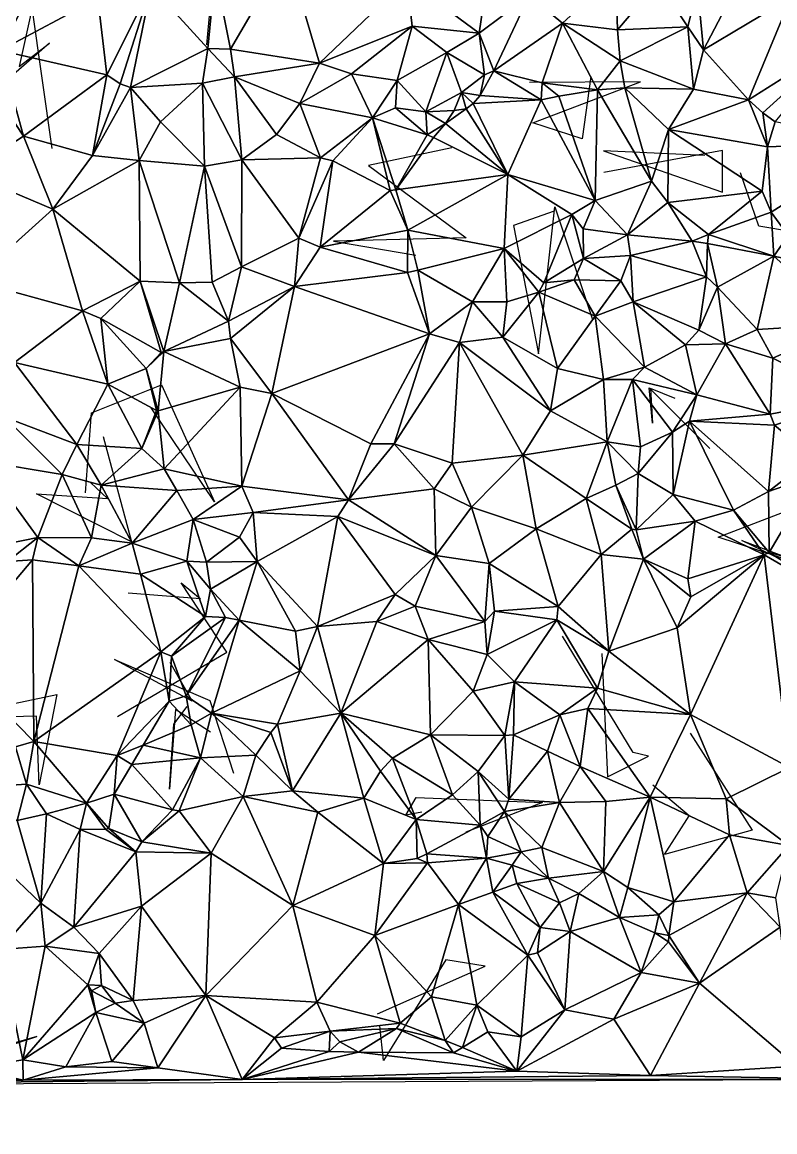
# Model space of a CAD drawing. Header units: metres. Extents: x -15.7 to 15.9, y -15.7 to 15.8.
# Drawn here: x -0.81 to 9.26, y -15.6 to -0.74 of the extents above; entities that cross this region are included whole.
import ezdxf

# ---------------------------------------------------------------- set-up
doc = ezdxf.new("R2010")
doc.units = ezdxf.units.M
doc.layers.add('CRACKS', color=1, linetype='Continuous')
doc.layers.add('STREET_MESH', color=7, linetype='Continuous')

msp = doc.modelspace()

# ---------------------------------------------------------------- linework, layer by layer
at = {"layer": 'CRACKS'}
for points in [[(1.659, -1.048, 0.1), (1.701, -0.559, 0.1), (1.097, -0.088, 0.1), (1.332, 0.825, 0.1), (1.438, 0.016, 0.1)], [(-0.411, -2.435, 0.1), (-0.677, -0.551, 0.1), (-0.854, -1.337, 0.1), (-0.446, -1.026, 0.1), (-1.542, -1.974, 0.1)], [(6.794, -1.471, 0.1), (6.68, -2.304, 0.1), (6.021, -2.09, 0.1), (7.462, -1.542, 0.1), (5.975, -1.553, 0.1)], [(4.935, -2.425, 0.1), (3.821, -2.66, 0.1), (5.129, -3.632, 0.1), (3.354, -3.674, 0.1), (4.454, -3.861, 0.1)], [(8.322, -2.527, 0.1), (6.965, -2.467, 0.1), (8.555, -3.021, 0.1), (8.556, -2.461, 0.1), (6.971, -2.757, 0.1)], [(9.988, -3.235, 0.1), (9.994, -2.979, 0.1), (9.493, -3.55, 0.1), (9.042, -3.475, 0.1), (8.799, -2.762, 0.1)], [(6.305, -3.272, 0.1), (5.762, -3.464, 0.1), (6.097, -5.184, 0.1), (6.313, -3.215, 0.1), (6.812, -4.711, 0.1)], [(0.036, -7.045, 0.1), (0.117, -5.973, 0.1), (1.051, -5.599, 0.1), (1.759, -7.165, 0.1), (0.913, -5.907, 0.1)], [(7.926, -5.782, 0.1), (7.593, -5.648, 0.1), (7.62, -6.112, 0.1), (7.575, -5.638, 0.1), (8.388, -6.449, 0.1)], [(0.274, -6.287, 0.1), (0.65, -7.699, 0.1), (-0.618, -7.055, 0.1), (0.328, -7.118, 0.1), (0.104, -6.904, 0.1)], [(10.095, -8.299, 0.1), (8.815, -7.679, 0.1), (10.079, -8.152, 0.1), (8.498, -7.635, 0.1), (9.569, -7.226, 0.1)], [(0.464, -10.036, 0.1), (1.924, -9.175, 0.1), (1.315, -8.246, 0.1), (1.576, -8.464, 0.1), (0.606, -8.387, 0.1)], [(6.944, -9.195, 0.1), (7.02, -10.845, 0.1), (7.569, -10.567, 0.1), (7.361, -10.519, 0.1), (6.418, -8.96, 0.1)], [(1.165, -9.308, 0.1), (1.462, -9.832, 0.1), (0.424, -9.274, 0.1), (1.7, -9.822, 0.1), (2.016, -10.794, 0.1)], [(-1.854, -10.06, 0.1), (-0.35, -9.74, 0.1), (-0.585, -10.953, 0.1), (-0.621, -10.03, 0.1), (-1.66, -10.058, 0.1)], [(1.708, -10.248, 0.1), (1.24, -9.942, 0.1), (1.161, -11.009, 0.1), (1.219, -10.141, 0.1), (1.394, -9.902, 0.1)], [(8.124, -10.259, 0.1), (8.954, -11.556, 0.1), (7.779, -11.883, 0.1), (8.112, -11.364, 0.1), (7.623, -10.955, 0.1)], [(4.535, -11.315, 0.1), (4.323, -11.357, 0.1), (4.457, -11.119, 0.1), (6.147, -11.189, 0.1), (5.125, -11.585, 0.1)], [(3.943, -14.018, 0.1), (5.38, -13.377, 0.1), (4.855, -13.293, 0.1), (4.02, -14.643, 0.1), (3.974, -14.175, 0.1)], [(-2.43, -15.308, 0.1), (-2.202, -14.837, 0.1), (-0.615, -14.318, 0.1), (-2.31, -14.812, 0.1), (-1.646, -15.595, 0.1)]]:
    msp.add_polyline3d(points, dxfattribs=at)
at = {"layer": 'STREET_MESH'}
for points in [[(5.3, -0.892), (5.531, 0.667), (4.336, -0.171)], [(5.3, -0.892), (5.969, -0.388), (5.531, 0.667)], [(1.975, -1.104), (2.728, 0.189), (1.772, -0.08)], [(1.975, -1.104), (3.164, -1.294), (2.728, 0.189)], [(2.728, 0.189), (3.164, -1.294), (4.336, -0.171)], [(8.304, -1.112), (8.89, 0.016), (8.224, -0.277)], [(8.89, 0.016), (8.304, -1.112), (9.469, -0.413)], [(0.912, -0.26), (1.672, -1.098), (1.772, -0.08)], [(1.672, -1.098), (1.975, -1.104), (1.772, -0.08)], [(7.13, -0.095), (5.969, -0.388), (6.417, -0.759)], [(7.154, -0.845), (7.13, -0.095), (6.417, -0.759)], [(7.154, -0.845), (7.695, -0.203), (7.13, -0.095)], [(-1.221, -0.729), (-1.104, -1.122), (-0.616, -0.182)], [(-0.616, -0.182), (-1.104, -1.122), (0.201, -0.422)], [(0.322, -1.45), (0.912, -0.26), (0.201, -0.422)], [(0.912, -0.26), (0.322, -1.45), (0.5, -1.568)], [(0.912, -0.26), (0.5, -1.568), (0.638, -1.617)], [(1.672, -1.098), (0.912, -0.26), (0.638, -1.617)], [(3.164, -1.294), (4.405, -0.798), (4.336, -0.171)], [(4.405, -0.798), (5.3, -0.892), (4.336, -0.171)], [(7.154, -0.845), (8.093, -0.806), (7.695, -0.203)], [(7.695, -0.203), (8.093, -0.806), (8.224, -0.277)], [(8.093, -0.806), (8.304, -1.112), (8.224, -0.277)], [(-1.104, -1.122), (0.322, -1.45), (0.201, -0.422)], [(5.3, -0.892), (5.497, -1.394), (5.969, -0.388)], [(5.969, -0.388), (5.497, -1.394), (6.417, -0.759)], [(9.469, -0.413), (8.304, -1.112), (8.906, -1.783)], [(10.176, -0.981), (9.469, -0.413), (8.906, -1.783)], [(3.595, -1.434), (4.405, -0.798), (3.164, -1.294)], [(4.205, -1.524), (4.405, -0.798), (3.595, -1.434)], [(4.405, -0.798), (4.205, -1.524), (4.87, -1.149)], [(4.405, -0.798), (4.87, -1.149), (5.3, -0.892)], [(5.497, -1.394), (6.146, -1.555), (6.417, -0.759)], [(6.146, -1.555), (6.885, -1.65), (6.417, -0.759)], [(6.885, -1.65), (7.19, -1.259), (6.417, -0.759)], [(7.19, -1.259), (7.154, -0.845), (6.417, -0.759)], [(7.154, -0.845), (7.19, -1.259), (8.093, -0.806)], [(7.19, -1.259), (8.167, -1.639), (8.093, -0.806)], [(8.167, -1.639), (8.304, -1.112), (8.093, -0.806)], [(5.3, -0.892), (4.87, -1.149), (5.374, -1.449)], [(5.497, -1.394), (5.3, -0.892), (5.374, -1.449)], [(9.097, -1.957), (10.176, -0.981), (8.906, -1.783)], [(10.176, -0.981), (9.097, -1.957), (9.262, -2.078)], [(-0.793, -2.268), (-1.104, -1.122), (-1.348, -1.436)], [(0.322, -1.45), (-1.104, -1.122), (-0.793, -2.268)], [(1.6, -1.558), (1.672, -1.098), (0.638, -1.617)], [(2.028, -1.475), (1.672, -1.098), (1.6, -1.558)], [(1.672, -1.098), (2.028, -1.475), (1.975, -1.104)], [(1.975, -1.104), (2.028, -1.475), (3.164, -1.294)], [(4.205, -1.524), (4.589, -1.945), (4.87, -1.149)], [(4.87, -1.149), (4.589, -1.945), (5.065, -1.683)], [(4.87, -1.149), (5.065, -1.683), (5.374, -1.449)], [(8.304, -1.112), (8.167, -1.639), (8.906, -1.783)], [(2.028, -1.475), (2.902, -1.834), (3.164, -1.294)], [(2.902, -1.834), (3.595, -1.434), (3.164, -1.294)], [(7.19, -1.259), (6.885, -1.65), (7.251, -1.624)], [(8.167, -1.639), (7.19, -1.259), (7.251, -1.624)], [(-1.552, -2.758), (-0.793, -2.268), (-1.348, -1.436)], [(0.128, -2.528), (0.322, -1.45), (-0.793, -2.268)], [(0.322, -1.45), (0.128, -2.528), (0.5, -1.568)], [(2.127, -2.585), (2.028, -1.475), (1.6, -1.558)], [(2.902, -1.834), (2.028, -1.475), (2.592, -2.249)], [(2.028, -1.475), (2.127, -2.585), (2.592, -2.249)], [(3.595, -1.434), (2.902, -1.834), (3.873, -2.024)], [(4.205, -1.524), (3.595, -1.434), (3.873, -2.024)], [(5.065, -1.683), (5.315, -1.725), (5.374, -1.449)], [(5.315, -1.725), (5.497, -1.394), (5.374, -1.449)], [(5.497, -1.394), (5.315, -1.725), (6.132, -1.785)], [(6.146, -1.555), (5.497, -1.394), (6.132, -1.785)], [(0.5, -1.568), (0.128, -2.528), (0.638, -1.617)], [(0.128, -2.528), (0.752, -2.593), (0.638, -1.617)], [(1.04, -2.077), (1.6, -1.558), (0.638, -1.617)], [(0.752, -2.593), (1.04, -2.077), (0.638, -1.617)], [(1.04, -2.077), (1.628, -2.672), (1.6, -1.558)], [(1.628, -2.672), (2.127, -2.585), (1.6, -1.558)], [(4.183, -1.889), (4.205, -1.524), (3.873, -2.024)], [(4.589, -1.945), (4.205, -1.524), (4.183, -1.889)], [(6.146, -1.555), (6.132, -1.785), (6.368, -1.735)], [(6.885, -1.65), (6.146, -1.555), (6.368, -1.735)], [(6.885, -1.65), (7.609, -2.872), (7.251, -1.624)], [(7.251, -1.624), (7.609, -2.872), (7.835, -2.179)], [(8.167, -1.639), (7.251, -1.624), (7.835, -2.179)], [(4.589, -1.945), (4.969, -1.925), (5.065, -1.683)], [(4.969, -1.925), (5.127, -1.905), (5.065, -1.683)], [(5.127, -1.905), (5.22, -1.834), (5.065, -1.683)], [(5.22, -1.834), (5.315, -1.725), (5.065, -1.683)], [(5.315, -1.725), (5.22, -1.834), (6.132, -1.785)], [(6.132, -1.785), (6.853, -3.13), (6.368, -1.735)], [(6.853, -3.13), (6.885, -1.65), (6.368, -1.735)], [(7.609, -2.872), (6.885, -1.65), (6.853, -3.13)], [(8.906, -1.783), (8.167, -1.639), (7.835, -2.179)], [(3.178, -2.559), (2.902, -1.834), (2.592, -2.249)], [(2.902, -1.834), (3.178, -2.559), (3.873, -2.024)], [(4.605, -2.252), (4.183, -1.889), (3.873, -2.024)], [(4.589, -1.945), (4.183, -1.889), (4.605, -2.252)], [(4.589, -1.945), (4.85, -2.101), (4.969, -1.925)], [(4.969, -1.925), (4.85, -2.101), (5.127, -1.905)], [(5.127, -1.905), (4.85, -2.101), (5.684, -2.781)], [(5.22, -1.834), (5.127, -1.905), (5.684, -2.781)], [(6.132, -1.785), (5.22, -1.834), (5.684, -2.781)], [(6.853, -3.13), (6.132, -1.785), (5.684, -2.781)], [(9.159, -2.412), (8.906, -1.783), (7.835, -2.179)], [(9.159, -2.412), (9.097, -1.957), (8.906, -1.783)], [(1.628, -2.672), (1.04, -2.077), (0.752, -2.593)], [(3.178, -2.559), (3.343, -2.6), (3.873, -2.024)], [(3.343, -2.6), (4.113, -2.998), (3.873, -2.024)], [(4.113, -2.998), (4.188, -2.989), (3.873, -2.024)], [(4.188, -2.989), (4.605, -2.252), (3.873, -2.024)], [(4.85, -2.101), (4.589, -1.945), (4.605, -2.252)], [(9.097, -1.957), (9.159, -2.412), (9.262, -2.078)], [(9.159, -2.412), (10.669, -2.353), (9.262, -2.078)], [(4.85, -2.101), (4.605, -2.252), (4.691, -2.288)], [(4.85, -2.101), (4.691, -2.288), (5.684, -2.781)], [(7.609, -2.872), (7.827, -3.156), (7.835, -2.179)], [(7.827, -3.156), (9.086, -3.005), (7.835, -2.179)], [(9.086, -3.005), (9.159, -2.412), (7.835, -2.179)], [(-0.793, -2.268), (-1.552, -2.758), (-0.4, -3.246)], [(0.128, -2.528), (-0.793, -2.268), (-0.4, -3.246)], [(2.127, -2.585), (3.178, -2.559), (2.592, -2.249)], [(4.605, -2.252), (4.188, -2.989), (4.691, -2.288)], [(4.691, -2.288), (4.188, -2.989), (5.684, -2.781)], [(9.159, -2.412), (9.21, -3.286), (10.669, -2.353)], [(9.21, -3.286), (9.436, -3.598), (10.669, -2.353)], [(9.086, -3.005), (9.21, -3.286), (9.159, -2.412)], [(0.752, -2.593), (0.128, -2.528), (-0.4, -3.246)], [(0.766, -4.212), (0.752, -2.593), (-0.4, -3.246)], [(1.293, -4.233), (0.752, -2.593), (0.766, -4.212)], [(1.293, -4.233), (1.628, -2.672), (0.752, -2.593)], [(1.73, -4.223), (1.628, -2.672), (1.293, -4.233)], [(2.122, -4.017), (2.127, -2.585), (1.628, -2.672)], [(1.73, -4.223), (2.122, -4.017), (1.628, -2.672)], [(2.127, -2.585), (2.122, -4.017), (2.888, -3.634)], [(3.178, -2.559), (2.127, -2.585), (2.888, -3.634)], [(3.343, -2.6), (3.178, -2.559), (2.888, -3.634)], [(3.174, -3.754), (3.343, -2.6), (2.888, -3.634)], [(3.343, -2.6), (3.174, -3.754), (4.113, -2.998)], [(-1.552, -2.758), (-1.468, -4.204), (-0.4, -3.246)], [(4.188, -2.989), (4.347, -3.527), (5.684, -2.781)], [(4.347, -3.527), (5.638, -3.775), (5.684, -2.781)], [(5.638, -3.775), (6.541, -3.318), (5.684, -2.781)], [(6.541, -3.318), (6.853, -3.13), (5.684, -2.781)], [(7.286, -3.592), (7.609, -2.872), (6.853, -3.13)], [(7.286, -3.592), (7.827, -3.156), (7.609, -2.872)], [(4.113, -2.998), (3.174, -3.754), (4.347, -3.527)], [(4.188, -2.989), (4.113, -2.998), (4.347, -3.527)], [(8.37, -3.586), (9.086, -3.005), (7.827, -3.156)], [(9.21, -3.286), (9.086, -3.005), (8.37, -3.586)], [(-1.468, -4.204), (-0.006, -4.605), (-0.4, -3.246)], [(-0.006, -4.605), (0.766, -4.212), (-0.4, -3.246)], [(6.541, -3.318), (6.695, -3.508), (6.853, -3.13)], [(6.695, -3.508), (7.286, -3.592), (6.853, -3.13)], [(7.827, -3.156), (7.286, -3.592), (8.15, -3.673)], [(8.37, -3.586), (7.827, -3.156), (8.15, -3.673)], [(6.165, -4.233), (6.541, -3.318), (5.638, -3.775)], [(6.165, -4.233), (6.698, -3.905), (6.541, -3.318)], [(6.698, -3.905), (6.695, -3.508), (6.541, -3.318)], [(9.242, -3.874), (9.21, -3.286), (8.37, -3.586)], [(9.436, -3.598), (9.21, -3.286), (9.242, -3.874)], [(3.174, -3.754), (4.345, -4.093), (4.347, -3.527)], [(4.345, -4.093), (4.483, -4.061), (4.347, -3.527)], [(4.483, -4.061), (5.638, -3.775), (4.347, -3.527)], [(7.286, -3.592), (6.695, -3.508), (6.698, -3.905)], [(2.888, -3.634), (2.122, -4.017), (2.833, -4.282)], [(3.174, -3.754), (2.888, -3.634), (2.833, -4.282)], [(7.286, -3.592), (6.698, -3.905), (7.325, -3.867)], [(7.286, -3.592), (7.325, -3.867), (8.15, -3.673)], [(7.325, -3.867), (8.344, -4.154), (8.15, -3.673)], [(8.356, -3.708), (8.37, -3.586), (8.15, -3.673)], [(8.344, -4.154), (8.356, -3.708), (8.15, -3.673)], [(8.344, -4.154), (8.488, -4.291), (8.356, -3.708)], [(9.242, -3.874), (8.37, -3.586), (8.356, -3.708)], [(8.488, -4.291), (9.242, -3.874), (8.356, -3.708)], [(9.436, -3.598), (9.242, -3.874), (10.24, -4.091)], [(4.345, -4.093), (3.174, -3.754), (2.833, -4.282)], [(4.483, -4.061), (5.212, -4.486), (5.638, -3.775)], [(5.212, -4.486), (5.674, -4.488), (5.638, -3.775)], [(6.101, -4.358), (6.165, -4.233), (5.638, -3.775)], [(5.674, -4.488), (6.101, -4.358), (5.638, -3.775)], [(6.698, -3.905), (6.165, -4.233), (6.574, -4.193)], [(7.199, -4.204), (6.698, -3.905), (6.574, -4.193)], [(6.698, -3.905), (7.199, -4.204), (7.325, -3.867)], [(7.199, -4.204), (7.362, -4.487), (7.325, -3.867)], [(7.362, -4.487), (8.344, -4.154), (7.325, -3.867)], [(9.242, -3.874), (8.488, -4.291), (9.021, -4.855)], [(10.255, -4.783), (9.242, -3.874), (9.021, -4.855)], [(10.24, -4.091), (9.242, -3.874), (10.255, -4.783)], [(1.947, -4.747), (2.122, -4.017), (1.73, -4.223)], [(2.122, -4.017), (1.947, -4.747), (2.833, -4.282)], [(4.345, -4.093), (2.833, -4.282), (4.636, -4.913)], [(4.483, -4.061), (4.345, -4.093), (4.636, -4.913)], [(5.212, -4.486), (4.483, -4.061), (4.636, -4.913)], [(7.362, -4.487), (8.242, -4.867), (8.344, -4.154)], [(8.242, -4.867), (8.488, -4.291), (8.344, -4.154)], [(-0.913, -5.3), (-0.006, -4.605), (-1.468, -4.204)], [(-0.006, -4.605), (0.24, -4.71), (0.766, -4.212)], [(0.24, -4.71), (1.047, -5.164), (0.766, -4.212)], [(1.047, -5.164), (1.084, -5.15), (0.766, -4.212)], [(1.084, -5.15), (1.293, -4.233), (0.766, -4.212)], [(1.947, -4.747), (1.293, -4.233), (1.084, -5.15)], [(1.947, -4.747), (1.73, -4.223), (1.293, -4.233)], [(1.947, -4.747), (1.974, -4.977), (2.833, -4.282)], [(2.833, -4.282), (1.974, -4.977), (2.53, -5.714)], [(2.833, -4.282), (2.53, -5.714), (4.636, -4.913)], [(6.165, -4.233), (6.101, -4.358), (6.574, -4.193)], [(6.101, -4.358), (6.853, -4.679), (6.574, -4.193)], [(6.853, -4.679), (7.199, -4.204), (6.574, -4.193)], [(7.362, -4.487), (7.199, -4.204), (6.853, -4.679)], [(8.488, -4.291), (8.242, -4.867), (8.599, -5.048)], [(9.021, -4.855), (8.488, -4.291), (8.599, -5.048)], [(5.619, -4.961), (6.101, -4.358), (5.674, -4.488)], [(6.101, -4.358), (5.619, -4.961), (6.348, -5.377)], [(6.853, -4.679), (6.101, -4.358), (6.348, -5.377)], [(5.039, -5.031), (5.212, -4.486), (4.636, -4.913)], [(5.619, -4.961), (5.212, -4.486), (5.039, -5.031)], [(5.619, -4.961), (5.674, -4.488), (5.212, -4.486)], [(7.514, -5.361), (7.362, -4.487), (6.853, -4.679)], [(7.362, -4.487), (7.514, -5.361), (8.063, -5.06)], [(8.242, -4.867), (7.362, -4.487), (8.063, -5.06)], [(-0.006, -4.605), (-0.913, -5.3), (0.335, -5.59)], [(0.24, -4.71), (-0.006, -4.605), (0.335, -5.59)], [(0.845, -5.379), (0.24, -4.71), (0.335, -5.59)], [(1.047, -5.164), (0.24, -4.71), (0.845, -5.379)], [(1.974, -4.977), (1.947, -4.747), (1.084, -5.15)], [(6.966, -5.528), (6.853, -4.679), (6.348, -5.377)], [(7.514, -5.361), (6.853, -4.679), (6.966, -5.528)], [(8.242, -4.867), (8.063, -5.06), (8.599, -5.048)], [(9.23, -5.242), (9.021, -4.855), (8.599, -5.048)], [(9.23, -5.242), (10.255, -4.783), (9.021, -4.855)], [(10.255, -4.783), (9.23, -5.242), (10.311, -5.777)], [(2.104, -5.631), (1.974, -4.977), (1.084, -5.15)], [(1.974, -4.977), (2.104, -5.631), (2.53, -5.714)], [(2.53, -5.714), (3.854, -6.389), (4.636, -4.913)], [(3.854, -6.389), (4.163, -6.389), (4.636, -4.913)], [(4.163, -6.389), (5.039, -5.031), (4.636, -4.913)], [(4.163, -6.389), (4.942, -6.647), (5.039, -5.031)], [(5.039, -5.031), (4.942, -6.647), (5.887, -6.54)], [(6.256, -5.946), (5.619, -4.961), (5.039, -5.031)], [(6.256, -5.946), (5.039, -5.031), (5.887, -6.54)], [(5.619, -4.961), (6.256, -5.946), (6.348, -5.377)], [(8.063, -5.06), (8.214, -5.732), (8.599, -5.048)], [(8.214, -5.732), (9.196, -5.99), (8.599, -5.048)], [(9.196, -5.99), (9.23, -5.242), (8.599, -5.048)], [(0.845, -5.379), (1.008, -5.945), (1.084, -5.15)], [(1.047, -5.164), (0.845, -5.379), (1.084, -5.15)], [(1.008, -5.945), (2.104, -5.631), (1.084, -5.15)], [(8.063, -5.06), (7.514, -5.361), (8.214, -5.732)], [(-1.044, -6.029), (-0.079, -6.398), (-0.913, -5.3)], [(-0.913, -5.3), (-0.079, -6.398), (0.335, -5.59)], [(9.23, -5.242), (9.196, -5.99), (10.311, -5.777)], [(0.985, -5.94), (0.845, -5.379), (0.335, -5.59)], [(0.845, -5.379), (0.985, -5.94), (1.008, -5.945)], [(6.256, -5.946), (6.966, -5.528), (6.348, -5.377)], [(7.354, -5.525), (7.514, -5.361), (6.966, -5.528)], [(7.514, -5.361), (7.354, -5.525), (8.214, -5.732)], [(-0.079, -6.398), (0.79, -6.449), (0.335, -5.59)], [(0.79, -6.449), (0.985, -5.94), (0.335, -5.59)], [(1.087, -6.721), (2.104, -5.631), (1.008, -5.945)], [(1.087, -6.721), (2.127, -6.955), (2.104, -5.631)], [(2.104, -5.631), (2.127, -6.955), (2.53, -5.714)], [(6.966, -5.528), (6.256, -5.946), (7.015, -6.361)], [(7.354, -5.525), (6.966, -5.528), (7.015, -6.361)], [(7.46, -6.428), (7.354, -5.525), (7.015, -6.361)], [(7.354, -5.525), (7.888, -6.231), (8.214, -5.732)], [(7.354, -5.525), (7.46, -6.428), (7.888, -6.231)], [(2.53, -5.714), (2.127, -6.955), (3.555, -7.136)], [(3.854, -6.389), (2.53, -5.714), (3.555, -7.136)], [(8.214, -5.732), (7.888, -6.231), (8.117, -6.085)], [(8.214, -5.732), (8.117, -6.085), (9.196, -5.99)], [(9.196, -5.99), (9.251, -6.138), (10.311, -5.777)], [(9.251, -6.138), (9.764, -6.564), (10.311, -5.777)], [(0.985, -5.94), (0.79, -6.449), (1.008, -5.945)], [(-0.275, -6.798), (-1.044, -6.029), (-1.347, -6.62)], [(-0.275, -6.798), (-0.079, -6.398), (-1.044, -6.029)], [(0.79, -6.449), (1.087, -6.721), (1.008, -5.945)], [(6.256, -5.946), (5.887, -6.54), (7.015, -6.361)], [(8.117, -6.085), (7.888, -6.231), (7.899, -7.064)], [(8.702, -7.277), (8.117, -6.085), (7.899, -7.064)], [(8.117, -6.085), (9.251, -6.138), (9.196, -5.99)], [(8.117, -6.085), (8.702, -7.277), (9.171, -7.026)], [(9.251, -6.138), (8.117, -6.085), (9.171, -7.026)], [(7.888, -6.231), (7.427, -6.783), (7.899, -7.064)], [(7.888, -6.231), (7.46, -6.428), (7.427, -6.783)], [(9.764, -6.564), (9.251, -6.138), (9.171, -7.026)], [(5.887, -6.54), (6.732, -7.118), (7.015, -6.361)], [(6.732, -7.118), (7.128, -6.939), (7.015, -6.361)], [(7.128, -6.939), (7.427, -6.783), (7.015, -6.361)], [(7.427, -6.783), (7.46, -6.428), (7.015, -6.361)], [(-0.079, -6.398), (-0.275, -6.798), (0.244, -6.94)], [(0.79, -6.449), (-0.079, -6.398), (0.244, -6.94)], [(1.087, -6.721), (0.79, -6.449), (0.244, -6.94)], [(4.163, -6.389), (3.854, -6.389), (3.555, -7.136)], [(4.699, -6.991), (4.163, -6.389), (3.555, -7.136)], [(4.163, -6.389), (4.699, -6.991), (4.942, -6.647)], [(-1.438, -7.81), (-0.604, -7.643), (-1.347, -6.62)], [(-0.604, -7.643), (-0.275, -6.798), (-1.347, -6.62)], [(4.942, -6.647), (4.699, -6.991), (5.2, -7.236)], [(4.942, -6.647), (5.2, -7.236), (5.887, -6.54)], [(5.2, -7.236), (6.066, -7.527), (5.887, -6.54)], [(5.887, -6.54), (6.066, -7.527), (6.732, -7.118)], [(9.788, -6.81), (9.764, -6.564), (9.171, -7.026)], [(-0.604, -7.643), (0.114, -7.646), (-0.275, -6.798)], [(-0.275, -6.798), (0.114, -7.646), (0.244, -6.94)], [(1.259, -7.013), (1.087, -6.721), (0.244, -6.94)], [(2.127, -6.955), (1.087, -6.721), (1.259, -7.013)], [(7.128, -6.939), (7.401, -7.537), (7.427, -6.783)], [(7.427, -6.783), (7.401, -7.537), (7.899, -7.064)], [(9.18, -7.841), (9.788, -6.81), (9.171, -7.026)], [(9.788, -6.81), (9.18, -7.841), (10.986, -8.327)], [(0.114, -7.646), (0.658, -7.716), (0.244, -6.94)], [(0.658, -7.716), (1.259, -7.013), (0.244, -6.94)], [(1.475, -7.402), (2.127, -6.955), (1.259, -7.013)], [(1.475, -7.402), (2.278, -7.305), (2.127, -6.955)], [(2.127, -6.955), (2.278, -7.305), (3.555, -7.136)], [(7.344, -7.528), (7.128, -6.939), (6.732, -7.118)], [(7.401, -7.537), (7.128, -6.939), (7.344, -7.528)], [(0.658, -7.716), (1.475, -7.402), (1.259, -7.013)], [(4.699, -6.991), (3.555, -7.136), (4.722, -7.88)], [(5.2, -7.236), (4.699, -6.991), (4.722, -7.88)], [(6.066, -7.527), (6.936, -7.867), (6.732, -7.118)], [(6.936, -7.867), (7.344, -7.528), (6.732, -7.118)], [(7.401, -7.537), (8.193, -7.422), (7.899, -7.064)], [(8.193, -7.422), (8.702, -7.277), (7.899, -7.064)], [(8.702, -7.277), (9.18, -7.841), (9.171, -7.026)], [(2.278, -7.305), (3.413, -7.362), (3.555, -7.136)], [(3.555, -7.136), (3.413, -7.362), (4.722, -7.88)], [(5.435, -7.991), (5.2, -7.236), (4.722, -7.88)], [(5.435, -7.991), (6.066, -7.527), (5.2, -7.236)], [(1.475, -7.402), (0.658, -7.716), (1.39, -7.957)], [(1.653, -7.972), (1.475, -7.402), (1.39, -7.957)], [(1.475, -7.402), (2.095, -7.638), (2.278, -7.305)], [(1.475, -7.402), (1.653, -7.972), (2.095, -7.638)], [(2.278, -7.305), (2.095, -7.638), (2.33, -7.961)], [(3.413, -7.362), (2.278, -7.305), (2.33, -7.961)], [(3.137, -8.832), (3.413, -7.362), (2.33, -7.961)], [(3.413, -7.362), (3.137, -8.832), (4.179, -8.402)], [(3.413, -7.362), (4.179, -8.402), (4.722, -7.88)], [(8.193, -7.422), (7.401, -7.537), (7.5, -7.932)], [(8.095, -8.193), (8.193, -7.422), (7.5, -7.932)], [(8.193, -7.422), (8.095, -8.193), (9.116, -7.872)], [(8.702, -7.277), (8.193, -7.422), (9.116, -7.872)], [(9.18, -7.841), (8.702, -7.277), (9.116, -7.872)], [(6.066, -7.527), (5.435, -7.991), (6.358, -8.566)], [(6.936, -7.867), (6.066, -7.527), (6.358, -8.566)], [(7.344, -7.528), (6.936, -7.867), (7.5, -7.932)], [(7.401, -7.537), (7.344, -7.528), (7.5, -7.932)], [(-1.009, -7.961), (-0.604, -7.643), (-1.438, -7.81)], [(-0.673, -7.94), (-0.604, -7.643), (-1.009, -7.961)], [(-0.604, -7.643), (-0.673, -7.94), (-0.053, -8.018)], [(0.114, -7.646), (-0.604, -7.643), (-0.053, -8.018)], [(0.658, -7.716), (0.114, -7.646), (-0.053, -8.018)], [(0.658, -7.716), (-0.053, -8.018), (0.771, -8.133)], [(0.658, -7.716), (0.771, -8.133), (1.39, -7.957)], [(2.095, -7.638), (1.653, -7.972), (2.33, -7.961)], [(6.936, -7.867), (6.358, -8.566), (7.035, -9.161)], [(6.936, -7.867), (7.035, -9.161), (7.5, -7.932)], [(9.18, -7.841), (9.116, -7.872), (10.754, -8.824)], [(10.986, -8.327), (9.18, -7.841), (10.754, -8.824)], [(-0.673, -7.94), (-1.769, -9.236), (-0.657, -10.373)], [(-0.673, -7.94), (-1.009, -7.961), (-1.769, -9.236)], [(-0.053, -8.018), (-0.673, -7.94), (-0.657, -10.373)], [(1.042, -9.171), (-0.053, -8.018), (-0.657, -10.373)], [(0.771, -8.133), (-0.053, -8.018), (1.042, -9.171)], [(1.39, -7.957), (0.771, -8.133), (1.641, -8.7)], [(1.706, -8.332), (1.39, -7.957), (1.641, -8.7)], [(1.706, -8.332), (1.653, -7.972), (1.39, -7.957)], [(1.653, -7.972), (1.706, -8.332), (2.33, -7.961)], [(1.706, -8.332), (2.091, -8.747), (2.33, -7.961)], [(2.091, -8.747), (2.846, -8.893), (2.33, -7.961)], [(2.846, -8.893), (3.137, -8.832), (2.33, -7.961)], [(4.179, -8.402), (4.445, -8.558), (4.722, -7.88)], [(4.445, -8.558), (5.376, -8.763), (4.722, -7.88)], [(5.376, -8.763), (5.435, -7.991), (4.722, -7.88)], [(5.435, -7.991), (5.376, -8.763), (5.506, -8.625)], [(6.358, -8.566), (5.435, -7.991), (5.506, -8.625)], [(7.035, -9.161), (7.952, -8.848), (7.5, -7.932)], [(8.095, -8.193), (7.5, -7.932), (8.132, -8.434)], [(7.5, -7.932), (7.952, -8.848), (8.132, -8.434)], [(8.132, -8.434), (7.952, -8.848), (9.116, -7.872)], [(7.952, -8.848), (8.13, -10.008), (9.116, -7.872)], [(8.095, -8.193), (8.132, -8.434), (9.116, -7.872)], [(8.13, -10.008), (9.454, -10.72), (9.116, -7.872)], [(9.116, -7.872), (9.454, -10.72), (10.754, -8.824)], [(0.771, -8.133), (1.042, -9.171), (1.641, -8.7)], [(1.907, -8.713), (1.706, -8.332), (1.641, -8.7)], [(1.706, -8.332), (1.907, -8.713), (2.091, -8.747)], [(4.179, -8.402), (3.137, -8.832), (3.931, -8.766)], [(4.445, -8.558), (4.179, -8.402), (3.931, -8.766)], [(4.619, -9.005), (4.445, -8.558), (3.931, -8.766)], [(4.619, -9.005), (5.376, -8.763), (4.445, -8.558)], [(6.339, -8.745), (6.358, -8.566), (5.506, -8.625)], [(6.358, -8.566), (6.339, -8.745), (7.035, -9.161)], [(1.042, -9.171), (1.187, -9.23), (1.641, -8.7)], [(1.187, -9.23), (1.907, -8.713), (1.641, -8.7)], [(1.187, -9.23), (1.383, -9.759), (1.907, -8.713)], [(1.907, -8.713), (1.383, -9.759), (2.091, -8.747)], [(1.383, -9.759), (1.721, -9.991), (2.091, -8.747)], [(2.091, -8.747), (1.721, -9.991), (2.906, -9.424)], [(2.846, -8.893), (2.091, -8.747), (2.906, -9.424)], [(5.376, -8.763), (5.411, -9.207), (5.506, -8.625)], [(5.411, -9.207), (6.339, -8.745), (5.506, -8.625)], [(5.773, -9.573), (6.339, -8.745), (5.411, -9.207)], [(6.339, -8.745), (5.773, -9.573), (6.883, -9.657)], [(6.339, -8.745), (6.883, -9.657), (7.035, -9.161)], [(3.137, -8.832), (2.846, -8.893), (2.906, -9.424)], [(3.452, -9.994), (3.137, -8.832), (2.906, -9.424)], [(3.137, -8.832), (3.452, -9.994), (3.931, -8.766)], [(3.452, -9.994), (4.619, -9.005), (3.931, -8.766)], [(5.411, -9.207), (5.376, -8.763), (4.619, -9.005)], [(8.13, -10.008), (7.952, -8.848), (7.035, -9.161)], [(4.651, -10.284), (4.619, -9.005), (3.452, -9.994)], [(5.411, -9.207), (4.619, -9.005), (5.223, -9.699)], [(4.619, -9.005), (4.651, -10.284), (5.223, -9.699)], [(0.46, -10.558), (1.042, -9.171), (-0.657, -10.373)], [(1.042, -9.171), (0.46, -10.558), (1.155, -9.83)], [(1.187, -9.23), (1.042, -9.171), (1.155, -9.83)], [(5.773, -9.573), (5.411, -9.207), (5.223, -9.699)], [(6.883, -9.657), (8.13, -10.008), (7.035, -9.161)], [(-1.769, -9.236), (-0.902, -10.441), (-0.657, -10.373)], [(1.383, -9.759), (1.187, -9.23), (1.155, -9.83)], [(1.721, -9.991), (2.603, -10.14), (2.906, -9.424)], [(2.603, -10.14), (3.452, -9.994), (2.906, -9.424)], [(5.773, -9.573), (5.223, -9.699), (5.646, -10.29)], [(5.761, -10.283), (5.773, -9.573), (5.646, -10.29)], [(5.773, -9.573), (5.761, -10.283), (6.38, -10.015)], [(6.883, -9.657), (5.773, -9.573), (6.38, -10.015)], [(1.449, -10.147), (1.383, -9.759), (1.155, -9.83)], [(1.383, -9.759), (1.449, -10.147), (1.721, -9.991)], [(5.223, -9.699), (4.651, -10.284), (5.646, -10.29)], [(6.883, -9.657), (6.38, -10.015), (6.755, -9.929)], [(8.13, -10.008), (6.883, -9.657), (6.755, -9.929)], [(0.46, -10.558), (0.806, -10.42), (1.155, -9.83)], [(0.806, -10.42), (1.449, -10.147), (1.155, -9.83)], [(6.755, -9.929), (6.38, -10.015), (6.651, -10.706)], [(7.59, -11.117), (6.755, -9.929), (6.651, -10.706)], [(7.59, -11.117), (8.13, -10.008), (6.755, -9.929)], [(1.721, -9.991), (1.449, -10.147), (1.575, -10.589)], [(1.721, -9.991), (1.575, -10.589), (2.316, -10.554)], [(2.517, -10.251), (1.721, -9.991), (2.316, -10.554)], [(1.721, -9.991), (2.517, -10.251), (2.603, -10.14)], [(2.805, -11.033), (3.452, -9.994), (2.603, -10.14)], [(3.452, -9.994), (2.805, -11.033), (3.759, -11.128)], [(3.98, -10.769), (3.452, -9.994), (3.759, -11.128)], [(3.98, -10.769), (4.143, -10.594), (3.452, -9.994)], [(4.143, -10.594), (4.651, -10.284), (3.452, -9.994)], [(6.38, -10.015), (5.761, -10.283), (6.217, -10.501)], [(6.38, -10.015), (6.217, -10.501), (6.651, -10.706)], [(8.13, -10.008), (7.59, -11.117), (8.607, -11.139)], [(9.454, -10.72), (8.13, -10.008), (8.607, -11.139)], [(1.449, -10.147), (0.806, -10.42), (1.575, -10.589)], [(2.517, -10.251), (2.805, -11.033), (2.603, -10.14)], [(-0.902, -10.441), (-0.756, -10.944), (-0.657, -10.373)], [(-0.756, -10.944), (0.047, -11.195), (-0.657, -10.373)], [(0.047, -11.195), (0.46, -10.558), (-0.657, -10.373)], [(2.805, -11.033), (2.517, -10.251), (2.316, -10.554)], [(4.946, -11.083), (4.651, -10.284), (4.143, -10.594)], [(4.651, -10.284), (5.289, -10.775), (5.646, -10.29)], [(5.289, -10.775), (4.651, -10.284), (4.946, -11.083)], [(5.289, -10.775), (5.698, -11.141), (5.646, -10.29)], [(5.698, -11.141), (5.761, -10.283), (5.646, -10.29)], [(6.217, -10.501), (5.761, -10.283), (5.698, -11.141)], [(-0.756, -10.944), (-0.902, -10.441), (-1.762, -11.009)], [(0.806, -10.42), (0.46, -10.558), (0.655, -10.681)], [(0.806, -10.42), (0.655, -10.681), (1.575, -10.589)], [(6.378, -11.188), (6.217, -10.501), (5.698, -11.141)], [(6.217, -10.501), (6.378, -11.188), (6.651, -10.706)], [(0.46, -10.558), (0.047, -11.195), (0.417, -11.075)], [(0.655, -10.681), (0.46, -10.558), (0.417, -11.075)], [(1.199, -11.287), (0.655, -10.681), (0.417, -11.075)], [(0.655, -10.681), (1.199, -11.287), (1.575, -10.589)], [(1.199, -11.287), (1.288, -11.301), (1.575, -10.589)], [(1.288, -11.301), (2.143, -11.109), (1.575, -10.589)], [(1.575, -10.589), (2.143, -11.109), (2.316, -10.554)], [(2.143, -11.109), (2.805, -11.033), (2.316, -10.554)], [(4.143, -10.594), (3.98, -10.769), (4.458, -11.416)], [(4.946, -11.083), (4.143, -10.594), (4.458, -11.416)], [(4.458, -11.416), (3.98, -10.769), (3.759, -11.128)], [(5.289, -10.775), (4.946, -11.083), (5.313, -11.493)], [(5.289, -10.775), (5.642, -11.307), (5.698, -11.141)], [(5.642, -11.307), (5.289, -10.775), (5.313, -11.493)], [(6.378, -11.188), (6.998, -11.174), (6.651, -10.706)], [(6.998, -11.174), (7.59, -11.117), (6.651, -10.706)], [(9.444, -11.763), (9.454, -10.72), (8.607, -11.139)], [(-0.756, -10.944), (-1.762, -11.009), (-0.879, -11.43)], [(-0.486, -11.339), (-0.756, -10.944), (-0.879, -11.43)], [(-0.486, -11.339), (0.047, -11.195), (-0.756, -10.944)], [(0.047, -11.195), (0.349, -11.534), (0.417, -11.075)], [(0.349, -11.534), (0.788, -11.715), (0.417, -11.075)], [(0.788, -11.715), (1.199, -11.287), (0.417, -11.075)], [(2.143, -11.109), (1.288, -11.301), (1.715, -11.868)], [(2.81, -12.565), (2.143, -11.109), (1.715, -11.868)], [(2.805, -11.033), (2.143, -11.109), (3.145, -11.317)], [(3.145, -11.317), (2.143, -11.109), (2.81, -12.565)], [(2.805, -11.033), (3.145, -11.317), (3.759, -11.128)], [(3.759, -11.128), (3.145, -11.317), (4.023, -12.004)], [(4.458, -11.416), (3.759, -11.128), (4.023, -12.004)], [(5.313, -11.493), (4.946, -11.083), (4.458, -11.416)], [(6.964, -12.111), (7.59, -11.117), (6.998, -11.174)], [(6.964, -12.111), (7.292, -12.324), (7.59, -11.117)], [(7.59, -11.117), (7.292, -12.324), (7.908, -12.519)], [(7.59, -11.117), (8.65, -11.622), (8.607, -11.139)], [(8.65, -11.622), (7.59, -11.117), (7.908, -12.519)], [(8.65, -11.622), (9.444, -11.763), (8.607, -11.139)], [(0.047, -11.195), (-0.486, -11.339), (-0.038, -11.547)], [(0.304, -11.545), (0.047, -11.195), (-0.038, -11.547)], [(0.047, -11.195), (0.304, -11.545), (0.349, -11.534)], [(5.642, -11.307), (6.378, -11.188), (5.698, -11.141)], [(5.642, -11.307), (6.138, -11.788), (6.378, -11.188)], [(6.138, -11.788), (6.964, -12.111), (6.378, -11.188)], [(6.378, -11.188), (6.964, -12.111), (6.998, -11.174)], [(-1.592, -11.555), (-0.56, -12.537), (-0.879, -11.43)], [(-0.56, -12.537), (-0.486, -11.339), (-0.879, -11.43)], [(-0.486, -11.339), (-0.56, -12.537), (-0.038, -11.547)], [(1.288, -11.301), (1.199, -11.287), (0.788, -11.715)], [(1.288, -11.301), (0.788, -11.715), (1.715, -11.868)], [(3.145, -11.317), (2.81, -12.565), (4.023, -12.004)], [(4.472, -11.936), (4.458, -11.416), (4.023, -12.004)], [(4.602, -11.875), (5.313, -11.493), (4.458, -11.416)], [(4.472, -11.936), (4.602, -11.875), (4.458, -11.416)], [(5.418, -11.644), (5.642, -11.307), (5.313, -11.493)], [(5.642, -11.307), (5.418, -11.644), (5.864, -11.849)], [(6.138, -11.788), (5.642, -11.307), (5.864, -11.849)], [(-0.56, -12.537), (-1.592, -11.555), (-1.107, -13.155)], [(-0.038, -11.547), (-0.56, -12.537), (-0.12, -12.858)], [(0.707, -11.847), (-0.038, -11.547), (-0.12, -12.858)], [(0.304, -11.545), (-0.038, -11.547), (0.707, -11.847)], [(0.349, -11.534), (0.304, -11.545), (0.707, -11.847)], [(0.349, -11.534), (0.707, -11.847), (0.788, -11.715)], [(5.313, -11.493), (4.602, -11.875), (5.4, -11.933)], [(5.418, -11.644), (5.313, -11.493), (5.4, -11.933)], [(0.788, -11.715), (0.707, -11.847), (1.715, -11.868)], [(5.864, -11.849), (5.418, -11.644), (5.4, -11.933)], [(8.888, -12.398), (8.65, -11.622), (7.908, -12.519)], [(9.444, -11.763), (8.65, -11.622), (8.888, -12.398)], [(0.707, -11.847), (-0.12, -12.858), (0.783, -12.575)], [(0.707, -11.847), (0.783, -12.575), (1.715, -11.868)], [(1.715, -11.868), (0.783, -12.575), (1.645, -13.77)], [(2.81, -12.565), (1.715, -11.868), (1.645, -13.77)], [(4.602, -11.875), (4.472, -11.936), (4.611, -11.997)], [(4.602, -11.875), (4.611, -11.997), (5.4, -11.933)], [(5.744, -12.028), (5.864, -11.849), (5.4, -11.933)], [(5.864, -11.849), (5.744, -12.028), (6.231, -12.201)], [(6.138, -11.788), (5.864, -11.849), (6.231, -12.201)], [(6.964, -12.111), (6.138, -11.788), (6.231, -12.201)], [(9.27, -12.462), (9.444, -11.763), (8.888, -12.398)], [(2.81, -12.565), (3.906, -12.97), (4.023, -12.004)], [(3.906, -12.97), (4.611, -11.997), (4.023, -12.004)], [(4.611, -11.997), (3.906, -12.97), (5.026, -12.553)], [(4.611, -11.997), (4.472, -11.936), (4.023, -12.004)], [(4.611, -11.997), (5.026, -12.553), (5.4, -11.933)], [(5.026, -12.553), (5.485, -12.389), (5.4, -11.933)], [(5.485, -12.389), (5.744, -12.028), (5.4, -11.933)], [(5.807, -12.274), (5.744, -12.028), (5.485, -12.389)], [(5.744, -12.028), (5.807, -12.274), (6.231, -12.201)], [(6.634, -12.405), (6.964, -12.111), (6.231, -12.201)], [(6.964, -12.111), (6.634, -12.405), (7.18, -12.727)], [(7.292, -12.324), (6.964, -12.111), (7.18, -12.727)], [(6.117, -12.862), (5.807, -12.274), (5.485, -12.389)], [(5.807, -12.274), (6.377, -12.531), (6.231, -12.201)], [(6.117, -12.862), (6.377, -12.531), (5.807, -12.274)], [(6.377, -12.531), (6.634, -12.405), (6.231, -12.201)], [(7.706, -12.692), (7.292, -12.324), (7.18, -12.727)], [(7.292, -12.324), (7.706, -12.692), (7.908, -12.519)], [(5.951, -13.232), (5.485, -12.389), (5.026, -12.553)], [(5.951, -13.232), (6.117, -12.862), (5.485, -12.389)], [(6.634, -12.405), (6.377, -12.531), (6.52, -12.914)], [(7.18, -12.727), (6.634, -12.405), (6.52, -12.914)], [(8.888, -12.398), (7.838, -12.967), (8.25, -13.605)], [(7.838, -12.967), (8.888, -12.398), (7.908, -12.519)], [(9.327, -12.857), (8.888, -12.398), (8.25, -13.605)], [(9.27, -12.462), (8.888, -12.398), (9.327, -12.857)], [(-0.56, -12.537), (-1.107, -13.155), (-0.505, -13.109)], [(-0.12, -12.858), (-0.56, -12.537), (-0.505, -13.109)], [(-0.12, -12.858), (0.218, -13.207), (0.783, -12.575)], [(0.218, -13.207), (0.674, -13.84), (0.783, -12.575)], [(0.783, -12.575), (0.674, -13.84), (1.645, -13.77)], [(3.129, -13.858), (2.81, -12.565), (1.645, -13.77)], [(3.129, -13.858), (3.906, -12.97), (2.81, -12.565)], [(5.026, -12.553), (3.906, -12.97), (4.666, -13.789)], [(5.026, -12.553), (4.666, -13.789), (5.27, -13.901)], [(5.951, -13.232), (5.026, -12.553), (5.27, -13.901)], [(6.377, -12.531), (6.117, -12.862), (6.52, -12.914)], [(7.706, -12.692), (7.838, -12.967), (7.908, -12.519)], [(7.18, -12.727), (6.52, -12.914), (7.467, -13.465)], [(7.651, -12.934), (7.706, -12.692), (7.18, -12.727)], [(7.651, -12.934), (7.18, -12.727), (7.467, -13.465)], [(7.706, -12.692), (7.651, -12.934), (7.838, -12.967)], [(0.218, -13.207), (-0.12, -12.858), (-0.505, -13.109)], [(6.081, -13.199), (6.117, -12.862), (5.951, -13.232)], [(6.117, -12.862), (6.081, -13.199), (6.52, -12.914)], [(6.52, -12.914), (6.081, -13.199), (6.449, -13.964)], [(7.467, -13.465), (6.52, -12.914), (6.449, -13.964)], [(9.548, -14.715), (9.327, -12.857), (8.25, -13.605)], [(4.247, -14.14), (3.906, -12.97), (3.129, -13.858)], [(3.906, -12.97), (4.247, -14.14), (4.666, -13.789)], [(7.833, -13.052), (7.651, -12.934), (7.467, -13.465)], [(7.833, -13.052), (7.467, -13.465), (8.25, -13.605)], [(7.651, -12.934), (7.833, -13.052), (7.838, -12.967)], [(7.838, -12.967), (7.833, -13.052), (8.25, -13.605)], [(-0.803, -14.634), (-1.107, -13.155), (-1.472, -14.745)], [(-1.107, -13.155), (-0.803, -14.634), (-0.505, -13.109)], [(-0.803, -14.634), (0.066, -13.629), (-0.505, -13.109)], [(0.066, -13.629), (0.218, -13.207), (-0.505, -13.109)], [(0.25, -13.638), (0.218, -13.207), (0.066, -13.629)], [(0.218, -13.207), (0.25, -13.638), (0.674, -13.84)], [(6.081, -13.199), (5.951, -13.232), (6.449, -13.964)], [(5.865, -14.324), (5.951, -13.232), (5.27, -13.901)], [(5.951, -13.232), (5.865, -14.324), (6.449, -13.964)], [(7.102, -14.087), (7.467, -13.465), (6.449, -13.964)], [(7.467, -13.465), (7.102, -14.087), (8.25, -13.605)], [(0.066, -13.629), (-0.803, -14.634), (0.174, -14)], [(0.115, -13.709), (0.066, -13.629), (0.174, -14)], [(0.115, -13.709), (0.25, -13.638), (0.066, -13.629)], [(0.25, -13.638), (0.115, -13.709), (0.431, -13.875)], [(0.25, -13.638), (0.431, -13.875), (0.674, -13.84)], [(7.102, -14.087), (7.595, -14.84), (8.25, -13.605)], [(7.595, -14.84), (9.548, -14.715), (8.25, -13.605)], [(0.431, -13.875), (0.115, -13.709), (0.174, -14)], [(1.645, -13.77), (0.674, -13.84), (0.821, -14.141)], [(1.003, -14.741), (1.645, -13.77), (0.821, -14.141)], [(1.645, -13.77), (1.003, -14.741), (2.133, -14.893)], [(2.564, -14.338), (1.645, -13.77), (2.133, -14.893)], [(2.564, -14.338), (3.129, -13.858), (1.645, -13.77)], [(4.247, -14.14), (4.849, -14.372), (4.666, -13.789)], [(4.666, -13.789), (4.849, -14.372), (5.27, -13.901)], [(0.431, -13.875), (0.174, -14), (0.821, -14.141)], [(0.674, -13.84), (0.431, -13.875), (0.821, -14.141)], [(3.307, -14.247), (3.129, -13.858), (2.564, -14.338)], [(3.307, -14.247), (4.247, -14.14), (3.129, -13.858)], [(4.849, -14.372), (5.077, -14.465), (5.27, -13.901)], [(5.077, -14.465), (5.418, -14.259), (5.27, -13.901)], [(5.418, -14.259), (5.865, -14.324), (5.27, -13.901)], [(-0.803, -14.634), (-0.226, -14.726), (0.174, -14)], [(-0.226, -14.726), (0.387, -14.655), (0.174, -14)], [(0.174, -14), (0.387, -14.655), (0.821, -14.141)], [(7.102, -14.087), (6.449, -13.964), (5.805, -14.783)], [(6.449, -13.964), (5.865, -14.324), (5.805, -14.783)], [(7.595, -14.84), (7.102, -14.087), (5.805, -14.783)], [(0.387, -14.655), (1.003, -14.741), (0.821, -14.141)], [(2.659, -14.476), (3.307, -14.247), (2.564, -14.338)], [(3.293, -14.521), (3.307, -14.247), (2.659, -14.476)], [(3.293, -14.521), (3.436, -14.393), (3.307, -14.247)], [(4.247, -14.14), (3.307, -14.247), (4.194, -14.214)], [(3.307, -14.247), (3.436, -14.393), (4.194, -14.214)], [(3.436, -14.393), (3.689, -14.529), (4.194, -14.214)], [(3.689, -14.529), (4.957, -14.537), (4.194, -14.214)], [(4.849, -14.372), (4.247, -14.14), (4.194, -14.214)], [(4.957, -14.537), (4.849, -14.372), (4.194, -14.214)], [(2.659, -14.476), (2.564, -14.338), (2.133, -14.893)], [(3.436, -14.393), (3.293, -14.521), (3.689, -14.529)], [(5.077, -14.465), (4.849, -14.372), (4.957, -14.537)], [(5.418, -14.259), (5.077, -14.465), (5.805, -14.783)], [(5.865, -14.324), (5.418, -14.259), (5.805, -14.783)], [(3.293, -14.521), (2.659, -14.476), (2.133, -14.893)], [(3.689, -14.529), (3.293, -14.521), (2.133, -14.893)], [(3.689, -14.529), (2.133, -14.893), (5.805, -14.783)], [(4.957, -14.537), (3.689, -14.529), (5.805, -14.783)], [(5.077, -14.465), (4.957, -14.537), (5.805, -14.783)], [(-0.803, -14.634), (-1.472, -14.745), (-0.797, -14.906)], [(-0.226, -14.726), (-0.803, -14.634), (-0.797, -14.906)], [(0.387, -14.655), (-0.226, -14.726), (1.003, -14.741)], [(-1.472, -14.745), (-3.467, -14.889), (-0.797, -14.906)], [(1.003, -14.741), (-0.226, -14.726), (-0.797, -14.906)], [(2.133, -14.893), (1.003, -14.741), (-0.797, -14.906)], [(2.133, -14.893), (7.595, -14.84), (5.805, -14.783)], [(7.595, -14.84), (2.133, -14.893), (10.264, -14.889)], [(9.548, -14.715), (7.595, -14.84), (10.264, -14.889)], [(10.264, -14.889), (2.133, -14.893), (-5.052, -14.969)], [(-0.797, -14.906), (-3.467, -14.889), (-5.052, -14.969)], [(2.133, -14.893), (-0.797, -14.906), (-5.052, -14.969)]]:
    msp.add_3dface(points, dxfattribs=at)

doc.saveas('drawing.dxf')
